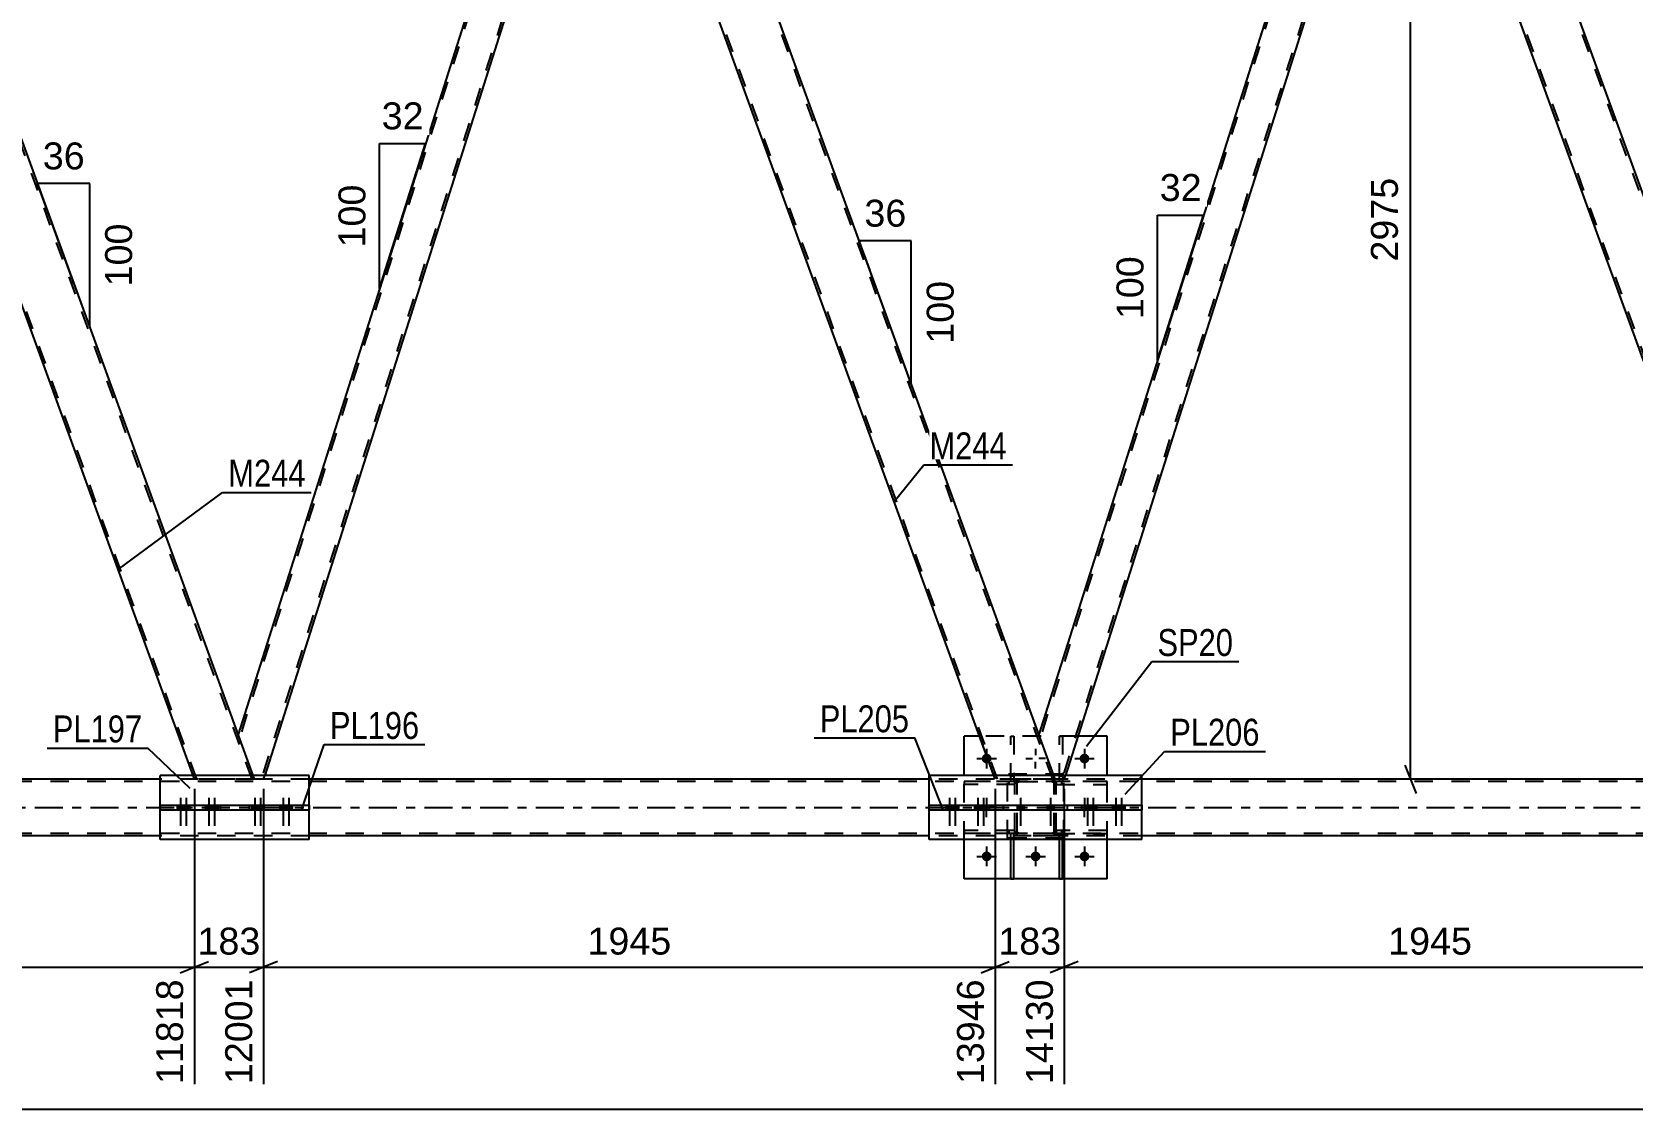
# Model space of a CAD drawing. Header units: millimetres. Extents: x -65 to 776, y -395 to 199.
# Drawn here: x 485.2 to 655.4, y -157.1 to -42.5 of the extents above; entities that cross this region are included whole.
import ezdxf

# ---------------------------------------------------------------- set-up
doc = ezdxf.new("R2010")
doc.units = ezdxf.units.MM
doc.linetypes.add('DXK_LINE_DOT2', pattern=[3.9198, 1.9599, -1.9599])
doc.linetypes.add('DXK_LINE_DOT3', pattern=[5.9187, 2.979, -0.9799, 0.9799, -0.9799])
doc.styles.add('Arial', font='ARIAL.TTF', dxfattribs={"height": 0.2})
doc.styles.add('Arial Narrow', font='ARIALN.TTF', dxfattribs={"height": 0.2})

# ---------------------------------------------------------------- blocks, each defined once
blk = doc.blocks.new('Bolt-318465366-5897 - 5841')
at = {"linetype": 'Continuous'}
for points in [[(587.23, -119.8, -1), (586.19, -119.8, -1)], [(597.63, -119.8, -1), (596.59, -119.8, -1)], [(587.23, -130.2, -1), (586.19, -130.2, -1)], [(592.43, -130.2, -1), (591.39, -130.2, -1)], [(597.63, -130.2, -1), (596.59, -130.2, -1)]]:
    blk.add_hatch(color=1, dxfattribs=at).paths.add_polyline_path(points)
at = {"color": 1, "linetype": 'Continuous'}
for p, q in [((586.71, -118.76), (586.71, -120.84)), ((591.91, -118.76), (591.91, -119.45)), ((597.11, -118.76), (597.11, -120.84)), ((585.67, -119.8), (587.75, -119.8)), ((590.87, -119.8), (591.57, -119.8)), ((591.91, -120.84), (591.91, -120.15)), ((592.95, -119.8), (592.26, -119.8)), ((596.07, -119.8), (598.15, -119.8)), ((586.71, -123.96), (586.71, -124.65)), ((597.11, -123.96), (597.11, -124.65)), ((585.67, -125), (586.37, -125)), ((586.71, -126.04), (586.71, -125.35)), ((587.75, -125), (587.06, -125)), ((596.07, -125), (596.77, -125)), ((597.11, -126.04), (597.11, -125.35)), ((598.15, -125), (597.46, -125)), ((586.71, -129.16), (586.71, -131.24)), ((591.91, -129.16), (591.91, -131.24)), ((597.11, -129.16), (597.11, -131.24)), ((585.67, -130.2), (587.75, -130.2)), ((590.87, -130.2), (592.95, -130.2)), ((596.07, -130.2), (598.15, -130.2))]:
    blk.add_line(p, q, dxfattribs=at)
blk = doc.blocks.new('Part-318465366-5995 - 5841')
at = {"color": 7, "linetype": 'DXK_LINE_DOT2'}
for p, q in [((635.82, -3), (629.44, -3)), ((629.58, -3.4), (629.44, -3)), ((673.01, -122), (629.69, -3)), ((678.88, -122), (635.57, -3)), ((635.97, -3.4), (635.82, -3)), ((672.75, -122), (672.6, -121.6)), ((679.14, -122), (672.75, -122)), ((679.14, -122), (678.99, -121.6))]:
    blk.add_line(p, q, dxfattribs=at)
at = {"color": 2, "linetype": 'Continuous'}
for p, q in [((672.6, -121.6), (629.58, -3.4)), ((678.99, -121.6), (635.97, -3.4))]:
    blk.add_line(p, q, dxfattribs=at)
blk = doc.blocks.new('Part-318465366-6020 - 5841')
at = {"color": 7, "linetype": 'DXK_LINE_DOT2'}
for p, q in [((550.69, -3), (544.3, -3)), ((544.45, -3.4), (544.3, -3)), ((587.87, -122), (544.56, -3)), ((593.75, -122), (550.43, -3)), ((550.84, -3.4), (550.69, -3)), ((587.62, -122), (587.47, -121.6)), ((594, -122), (587.62, -122)), ((594, -122), (593.86, -121.6))]:
    blk.add_line(p, q, dxfattribs=at)
at = {"color": 2, "linetype": 'Continuous'}
for p, q in [((587.47, -121.6), (544.45, -3.4)), ((593.86, -121.6), (550.84, -3.4))]:
    blk.add_line(p, q, dxfattribs=at)
blk = doc.blocks.new('Part-318465366-6025 - 5841')
at = {"color": 2, "linetype": 'Continuous'}
for p, q in [((628.36, -3.4), (592.27, -117.23)), ((631.17, -7.77), (595.08, -121.6))]:
    blk.add_line(p, q, dxfattribs=at)
at = {"color": 7, "linetype": 'DXK_LINE_DOT2'}
for p, q in [((628.74, -3), (592.4, -117.6)), ((628.49, -3), (628.36, -3.4)), ((629.44, -3), (628.49, -3)), ((629.44, -3), (631.17, -7.77)), ((631.04, -7.4), (594.7, -122)), ((594, -122), (592.27, -117.23)), ((594.95, -122), (594, -122)), ((594.95, -122), (595.08, -121.6))]:
    blk.add_line(p, q, dxfattribs=at)
blk = doc.blocks.new('Part-318465366-6211 - 5841')
at = {"color": 7, "linetype": 'DXK_LINE_DOT2'}
for p, q in [((692.96, -122.24), (29.77, -122.24)), ((514.69, -122), (498.84, -122)), ((603.2, -122), (580.6, -122)), ((692.96, -127.76), (29.77, -127.76)), ((514.69, -128), (498.84, -128)), ((603.2, -128), (580.6, -128))]:
    blk.add_line(p, q, dxfattribs=at)
at = {"color": 2, "linetype": 'Continuous'}
for p, q in [((498.84, -122), (432.94, -122)), ((580.6, -122), (514.69, -122)), ((669.11, -122), (603.2, -122)), ((498.84, -128), (432.94, -128)), ((580.6, -128), (514.69, -128)), ((669.11, -128), (603.2, -128))]:
    blk.add_line(p, q, dxfattribs=at)
at = {"color": 7, "linetype": 'DXK_LINE_DOT3'}
blk.add_line((29.77, -125), (692.96, -125), dxfattribs=at)
blk = doc.blocks.new('Part-318465366-6030 - 5841')
at = {"color": 2, "linetype": 'Continuous'}
for p, q in [((543.23, -3.4), (507.13, -117.23)), ((546.04, -7.77), (509.95, -121.6))]:
    blk.add_line(p, q, dxfattribs=at)
at = {"color": 7, "linetype": 'DXK_LINE_DOT2'}
for p, q in [((543.61, -3), (507.27, -117.6)), ((543.36, -3), (543.23, -3.4)), ((544.3, -3), (543.36, -3)), ((544.3, -3), (546.04, -7.77)), ((545.91, -7.4), (509.57, -122)), ((508.87, -122), (507.13, -117.23)), ((509.82, -122), (508.87, -122)), ((509.82, -122), (509.95, -121.6))]:
    blk.add_line(p, q, dxfattribs=at)
blk = doc.blocks.new('Part-318465366-6053 - 5841')
at = {"color": 2, "linetype": 'Continuous'}
for p, q in [((584.31, -121.6), (584.31, -117.4)), ((585.94, -117.4), (584.31, -117.4)), ((599.51, -117.4), (596.41, -117.4)), ((599.51, -121.6), (599.51, -117.4)), ((584.31, -132.6), (584.31, -128.4)), ((599.51, -132.6), (599.51, -128.4)), ((599.51, -132.6), (584.31, -132.6))]:
    blk.add_line(p, q, dxfattribs=at)
at = {"color": 7, "linetype": 'DXK_LINE_DOT2'}
for p, q in [((596.41, -117.4), (585.94, -117.4)), ((584.31, -128.4), (584.31, -121.6)), ((599.51, -128.4), (599.51, -121.6))]:
    blk.add_line(p, q, dxfattribs=at)
blk = doc.blocks.new('Part-318465366-6251 - 5841')
at = {"color": 2, "linetype": 'Continuous'}
for p, q in [((498.84, -124.76), (514.69, -124.76)), ((498.84, -124.76), (498.84, -125.24)), ((498.84, -125.24), (514.69, -125.24)), ((505.25, -125.24), (505.25, -124.76)), ((508.29, -124.76), (508.29, -125.24)), ((514.69, -124.76), (514.69, -125.24))]:
    blk.add_line(p, q, dxfattribs=at)
blk = doc.blocks.new('Part-318465366-6450 - 5841')
at = {"color": 7, "linetype": 'DXK_LINE_DOT2'}
for p, q in [((594.47, -122.24), (594.47, -117.4)), ((594.47, -117.4), (594.79, -117.4)), ((594.79, -117.4), (594.79, -122.24)), ((594.47, -121.64), (594.79, -121.64)), ((594.79, -122.24), (594.47, -122.24))]:
    blk.add_line(p, q, dxfattribs=at)
blk = doc.blocks.new('Bolt-318465366-6253 - 5841')
at = {"linetype": 'Continuous'}
for points in [[(501.37, -124.76), (500.65, -124.76), (500.65, -125.24), (501.37, -125.24)], [(501.97, -124.76), (501.25, -124.76), (501.25, -125.24), (501.97, -125.24)], [(504.38, -124.76), (503.66, -124.76), (503.66, -125.24), (504.38, -125.24)], [(504.98, -124.76), (504.26, -124.76), (504.26, -125.24), (504.98, -125.24)]]:
    blk.add_hatch(color=1, dxfattribs=at).paths.add_polyline_path(points)
at = {"color": 1, "linetype": 'Continuous'}
for p, q in [((501.01, -123.96), (501.01, -126.96)), ((501.61, -123.96), (501.61, -126.96)), ((504.02, -123.96), (504.02, -126.96)), ((504.62, -123.96), (504.62, -126.96)), ((500.65, -124.76), (500.65, -125.24)), ((501.25, -124.76), (501.25, -125.24)), ((501.37, -124.76), (501.37, -125.24)), ((501.97, -124.76), (501.97, -125.24)), ((503.66, -124.76), (503.66, -125.24)), ((504.26, -124.76), (504.26, -125.24)), ((504.38, -124.76), (504.38, -125.24)), ((504.98, -124.76), (504.98, -125.24))]:
    blk.add_line(p, q, dxfattribs=at)
blk = doc.blocks.new('Part-318465366-6435 - 5841')
at = {"color": 7, "linetype": 'DXK_LINE_DOT2'}
for p, q in [((589.71, -122.24), (584.31, -122.24)), ((584.31, -122.24), (584.31, -122.56)), ((589.11, -122.56), (589.11, -122.24)), ((589.71, -122.56), (589.71, -122.24)), ((589.71, -122.56), (584.31, -122.56))]:
    blk.add_line(p, q, dxfattribs=at)
blk = doc.blocks.new('Bolt-318465366-6252 - 5841')
at = {"linetype": 'Continuous'}
for points in [[(509.27, -124.76), (508.55, -124.76), (508.55, -125.24), (509.27, -125.24)], [(509.87, -124.76), (509.15, -124.76), (509.15, -125.24), (509.87, -125.24)], [(512.29, -124.76), (511.57, -124.76), (511.57, -125.24), (512.29, -125.24)], [(512.89, -124.76), (512.17, -124.76), (512.17, -125.24), (512.89, -125.24)]]:
    blk.add_hatch(color=1, dxfattribs=at).paths.add_polyline_path(points)
at = {"color": 1, "linetype": 'Continuous'}
for p, q in [((508.91, -123.96), (508.91, -126.96)), ((509.51, -123.96), (509.51, -126.96)), ((511.93, -123.96), (511.93, -126.96)), ((512.53, -123.96), (512.53, -126.96)), ((508.55, -124.76), (508.55, -125.24)), ((509.15, -124.76), (509.15, -125.24)), ((509.27, -124.76), (509.27, -125.24)), ((509.87, -124.76), (509.87, -125.24)), ((511.57, -124.76), (511.57, -125.24)), ((512.17, -124.76), (512.17, -125.24)), ((512.29, -124.76), (512.29, -125.24)), ((512.89, -124.76), (512.89, -125.24))]:
    blk.add_line(p, q, dxfattribs=at)
blk = doc.blocks.new('Part-318465366-6258 - 5841')
at = {"color": 2, "linetype": 'Continuous'}
for p, q in [((603.2, -121.6), (580.6, -121.6)), ((580.6, -124.76), (580.6, -121.6)), ((603.2, -124.76), (603.2, -121.6)), ((580.6, -128.4), (580.6, -125.24)), ((603.2, -128.4), (603.2, -125.24)), ((603.2, -128.4), (580.6, -128.4))]:
    blk.add_line(p, q, dxfattribs=at)
at = {"color": 7, "linetype": 'DXK_LINE_DOT2'}
for p, q in [((580.6, -125.24), (580.6, -124.76)), ((603.2, -125.24), (603.2, -124.76))]:
    blk.add_line(p, q, dxfattribs=at)
blk = doc.blocks.new('Part-318465366-6263 - 5841')
at = {"color": 2, "linetype": 'Continuous'}
for p, q in [((580.6, -124.76), (603.2, -124.76)), ((580.6, -124.76), (580.6, -125.24)), ((580.6, -125.24), (603.2, -125.24)), ((587.01, -125.24), (587.01, -124.76)), ((588.5, -125.24), (588.5, -124.76)), ((595.3, -125.24), (595.3, -124.76)), ((596.8, -124.76), (596.8, -125.24)), ((603.2, -124.76), (603.2, -125.24))]:
    blk.add_line(p, q, dxfattribs=at)
blk = doc.blocks.new('Bolt-318465366-6317 - 5841')
at = {"linetype": 'Continuous'}
for points in [[(597.78, -124.76), (597.06, -124.76), (597.06, -125.24), (597.78, -125.24)], [(598.38, -124.76), (597.66, -124.76), (597.66, -125.24), (598.38, -125.24)], [(600.8, -124.76), (600.08, -124.76), (600.08, -125.24), (600.8, -125.24)], [(601.4, -124.76), (600.68, -124.76), (600.68, -125.24), (601.4, -125.24)]]:
    blk.add_hatch(color=1, dxfattribs=at).paths.add_polyline_path(points)
at = {"color": 1, "linetype": 'Continuous'}
for p, q in [((597.42, -123.96), (597.42, -126.96)), ((598.02, -123.96), (598.02, -126.96)), ((600.44, -123.96), (600.44, -126.96)), ((601.04, -123.96), (601.04, -126.96)), ((597.06, -124.76), (597.06, -125.24)), ((597.66, -124.76), (597.66, -125.24)), ((597.78, -124.76), (597.78, -125.24)), ((598.38, -124.76), (598.38, -125.24)), ((600.08, -124.76), (600.08, -125.24)), ((600.68, -124.76), (600.68, -125.24)), ((600.8, -124.76), (600.8, -125.24)), ((601.4, -124.76), (601.4, -125.24))]:
    blk.add_line(p, q, dxfattribs=at)
blk = doc.blocks.new('Bolt-318465366-6318 - 5841')
at = {"linetype": 'Continuous'}
for points in [[(590.66, -124.76), (589.94, -124.76), (589.94, -125.24), (590.66, -125.24)], [(590.66, -124.76), (589.94, -124.76), (589.94, -125.24), (590.66, -125.24)], [(593.86, -124.76), (593.14, -124.76), (593.14, -125.24), (593.86, -125.24)], [(593.86, -124.76), (593.14, -124.76), (593.14, -125.24), (593.86, -125.24)]]:
    blk.add_hatch(color=1, dxfattribs=at).paths.add_polyline_path(points)
at = {"color": 1, "linetype": 'Continuous'}
for p, q in [((590.3, -123.96), (590.3, -126.96)), ((590.3, -123.96), (590.3, -126.96)), ((593.5, -123.96), (593.5, -126.96)), ((593.5, -123.96), (593.5, -126.96)), ((589.94, -124.76), (589.94, -125.24)), ((589.94, -124.76), (589.94, -125.24)), ((590.66, -124.76), (590.66, -125.24)), ((590.66, -124.76), (590.66, -125.24)), ((593.14, -124.76), (593.14, -125.24)), ((593.14, -124.76), (593.14, -125.24)), ((593.86, -124.76), (593.86, -125.24)), ((593.86, -124.76), (593.86, -125.24))]:
    blk.add_line(p, q, dxfattribs=at)
blk = doc.blocks.new('Bolt-318465366-6319 - 5841')
at = {"linetype": 'Continuous'}
for points in [[(583.12, -124.76), (582.4, -124.76), (582.4, -125.24), (583.12, -125.24)], [(583.73, -124.76), (583.01, -124.76), (583.01, -125.24), (583.73, -125.24)], [(586.14, -124.76), (585.42, -124.76), (585.42, -125.24), (586.14, -125.24)], [(586.74, -124.76), (586.02, -124.76), (586.02, -125.24), (586.74, -125.24)]]:
    blk.add_hatch(color=1, dxfattribs=at).paths.add_polyline_path(points)
at = {"color": 1, "linetype": 'Continuous'}
for p, q in [((582.76, -123.96), (582.76, -126.96)), ((583.37, -123.96), (583.37, -126.96)), ((585.78, -123.96), (585.78, -126.96)), ((586.38, -123.96), (586.38, -126.96)), ((582.4, -124.76), (582.4, -125.24)), ((583.01, -124.76), (583.01, -125.24)), ((583.12, -124.76), (583.12, -125.24)), ((583.73, -124.76), (583.73, -125.24)), ((585.42, -124.76), (585.42, -125.24)), ((586.02, -124.76), (586.02, -125.24)), ((586.14, -124.76), (586.14, -125.24)), ((586.74, -124.76), (586.74, -125.24))]:
    blk.add_line(p, q, dxfattribs=at)
blk = doc.blocks.new('Part-318465366-6446 - 5841')
at = {"color": 7, "linetype": 'DXK_LINE_DOT2'}
for p, q in [((599.51, -127.44), (594.11, -127.44)), ((594.11, -127.44), (594.11, -127.76)), ((594.71, -127.76), (594.71, -127.44)), ((599.51, -127.76), (599.51, -127.44)), ((594.11, -127.76), (599.51, -127.76))]:
    blk.add_line(p, q, dxfattribs=at)
blk = doc.blocks.new('Part-318465366-6448 - 5841')
at = {"color": 7, "linetype": 'DXK_LINE_DOT2'}
for p, q in [((594.79, -127.76), (594.47, -127.76)), ((594.47, -128.4), (594.47, -127.76)), ((594.47, -128.36), (594.79, -128.36)), ((594.79, -128.4), (594.79, -127.76))]:
    blk.add_line(p, q, dxfattribs=at)
at = {"color": 2, "linetype": 'Continuous'}
for p, q in [((594.47, -132.6), (594.47, -128.4)), ((594.79, -132.6), (594.79, -128.4)), ((594.47, -132.6), (594.79, -132.6))]:
    blk.add_line(p, q, dxfattribs=at)
blk = doc.blocks.new('Part-318465366-6434 - 5841')
at = {"color": 7, "linetype": 'DXK_LINE_DOT2'}
for p, q in [((589.71, -127.44), (584.31, -127.44)), ((584.31, -127.44), (584.31, -127.76)), ((589.11, -127.76), (589.11, -127.44)), ((589.71, -127.76), (589.71, -127.44)), ((589.71, -127.76), (584.31, -127.76))]:
    blk.add_line(p, q, dxfattribs=at)
blk = doc.blocks.new('Part-318465366-6447 - 5841')
at = {"color": 7, "linetype": 'DXK_LINE_DOT2'}
for p, q in [((599.51, -122.24), (594.11, -122.24)), ((594.11, -122.24), (594.11, -122.56)), ((594.71, -122.56), (594.71, -122.24)), ((599.51, -122.56), (599.51, -122.24)), ((594.11, -122.56), (599.51, -122.56))]:
    blk.add_line(p, q, dxfattribs=at)
blk = doc.blocks.new('Part-318465366-6463 - 5841')
at = {"color": 7, "linetype": 'DXK_LINE_DOT2'}
for p, q in [((594.91, -121.47), (588.91, -121.47)), ((588.91, -128.27), (588.91, -121.47)), ((594.91, -128.27), (594.91, -121.47)), ((594.91, -128.27), (588.91, -128.27))]:
    blk.add_line(p, q, dxfattribs=at)
blk = doc.blocks.new('Part-318465366-6464 - 5841')
at = {"color": 7, "linetype": 'DXK_LINE_DOT2'}
for p, q in [((589.71, -122.48), (589.75, -122.3)), ((589.75, -122.3), (589.71, -122.48)), ((589.71, -127.52), (589.71, -122.48)), ((589.95, -122.48), (589.97, -122.39)), ((589.95, -127.52), (589.95, -122.48)), ((589.97, -122.39), (590.02, -122.31)), ((590.01, -122.04), (590.19, -122)), ((590.19, -122), (590.01, -122.04)), ((590.02, -122.31), (590.1, -122.26)), ((590.1, -122.26), (590.19, -122.24)), ((593.63, -122), (590.19, -122)), ((590.19, -122.24), (593.63, -122.24)), ((593.63, -122), (593.82, -122.04)), ((593.82, -122.04), (593.63, -122)), ((593.63, -122.24), (593.73, -122.26)), ((593.73, -122.26), (593.8, -122.31)), ((593.8, -122.31), (593.86, -122.39)), ((593.86, -122.39), (593.87, -122.48)), ((593.87, -127.52), (593.87, -122.48)), ((594.08, -122.3), (594.11, -122.48)), ((594.11, -122.48), (594.08, -122.3)), ((594.11, -127.52), (594.11, -122.48)), ((589.75, -127.7), (589.71, -127.52)), ((589.71, -127.52), (589.75, -127.7)), ((589.97, -127.61), (589.95, -127.52)), ((590.02, -127.69), (589.97, -127.61)), ((593.86, -127.61), (593.8, -127.69)), ((593.87, -127.52), (593.86, -127.61)), ((594.11, -127.52), (594.08, -127.7)), ((594.08, -127.7), (594.11, -127.52)), ((590.19, -128), (590.01, -127.96)), ((590.01, -127.96), (590.19, -128)), ((590.1, -127.74), (590.02, -127.69)), ((590.19, -127.76), (590.1, -127.74)), ((593.63, -127.76), (590.19, -127.76)), ((593.63, -128), (590.19, -128)), ((593.73, -127.74), (593.63, -127.76)), ((593.82, -127.96), (593.63, -128)), ((593.63, -128), (593.82, -127.96)), ((593.8, -127.69), (593.73, -127.74))]:
    blk.add_line(p, q, dxfattribs=at)
at = {"color": 7, "linetype": 'DXK_LINE_DOT3'}
blk.add_line((591.91, -125), (591.91, -125), dxfattribs=at)
at = {"color": 7, "linetype": 'DXK_LINE_DOT2'}
for centre, start, end in [((590.19, -122.48), 112.5001, 157.5001), ((590.19, -122.48), 112.5001, 157.5001), ((593.63, -122.48), 22.5001, 67.5001), ((593.63, -122.48), 22.5001, 67.5001), ((590.19, -127.52), 202.5001, 247.5001), ((590.19, -127.52), 202.5001, 247.5001), ((593.63, -127.52), 292.5001, 337.5001), ((593.63, -127.52), 292.5001, 337.5001)]:
    blk.add_arc(centre, 0.48, start, end, dxfattribs=at)
blk = doc.blocks.new('Part-318465366-6475 - 5841')
at = {"color": 2, "linetype": 'Continuous'}
for p, q in [((514.69, -121.6), (498.84, -121.6)), ((498.84, -124.76), (498.84, -121.6)), ((514.69, -124.76), (514.69, -121.6)), ((498.84, -128.4), (498.84, -125.24)), ((514.69, -128.4), (514.69, -125.24)), ((514.69, -128.4), (498.84, -128.4))]:
    blk.add_line(p, q, dxfattribs=at)
at = {"color": 7, "linetype": 'DXK_LINE_DOT2'}
for p, q in [((498.84, -125.24), (498.84, -124.76)), ((514.69, -125.24), (514.69, -124.76))]:
    blk.add_line(p, q, dxfattribs=at)
blk = doc.blocks.new('Part-318465366-6478 - 5841')
at = {"color": 7, "linetype": 'DXK_LINE_DOT2'}
for p, q in [((589.59, -127.76), (589.27, -127.76)), ((589.27, -128.4), (589.27, -127.76)), ((589.27, -128.36), (589.59, -128.36)), ((589.59, -128.4), (589.59, -127.76))]:
    blk.add_line(p, q, dxfattribs=at)
at = {"color": 2, "linetype": 'Continuous'}
for p, q in [((589.27, -132.6), (589.27, -128.4)), ((589.59, -132.6), (589.59, -128.4)), ((589.27, -132.6), (589.59, -132.6))]:
    blk.add_line(p, q, dxfattribs=at)
blk = doc.blocks.new('Part-318465366-6480 - 5841')
at = {"color": 7, "linetype": 'DXK_LINE_DOT2'}
for p, q in [((589.27, -122.24), (589.27, -117.4)), ((589.27, -117.4), (589.59, -117.4)), ((589.59, -117.4), (589.59, -122.24)), ((589.27, -121.64), (589.59, -121.64)), ((589.59, -122.24), (589.27, -122.24))]:
    blk.add_line(p, q, dxfattribs=at)
blk = doc.blocks.new('Part-318465366-6510 - 5841')
at = {"color": 7, "linetype": 'DXK_LINE_DOT2'}
for p, q in [((465.56, -3), (459.17, -3)), ((459.32, -3.4), (459.17, -3)), ((502.74, -122), (459.43, -3)), ((508.61, -122), (465.3, -3)), ((465.7, -3.4), (465.56, -3)), ((502.48, -122), (502.34, -121.6)), ((508.87, -122), (502.48, -122)), ((508.87, -122), (508.72, -121.6))]:
    blk.add_line(p, q, dxfattribs=at)
at = {"color": 2, "linetype": 'Continuous'}
for p, q in [((502.34, -121.6), (459.32, -3.4)), ((508.72, -121.6), (465.7, -3.4))]:
    blk.add_line(p, q, dxfattribs=at)
blk = doc.blocks.new('StraightDimension-318465366-6585 - 5841')
at = {"color": 7, "linetype": 'Continuous'}
for p, q in [((587.62, -123), (587.62, -154.41)), ((594.95, -123), (594.95, -154.41)), ((586.12, -142.59), (589.12, -141.39)), ((587.62, -141.99), (594.95, -141.99)), ((596.45, -141.39), (593.45, -142.59))]:
    blk.add_line(p, q, dxfattribs=at)
at = {"color": 0}
blk.add_wipeout([(595.22, -141.24), (595.22, -137.04), (587.35, -137.04), (587.35, -141.24)], dxfattribs=at)
at = {"color": 0, "linetype": 'Continuous'}
blk.add_wipeout([(594.35, -142.69), (590.15, -142.69), (590.15, -155.01), (594.35, -155.01)], dxfattribs=at)
at = {"color": 3, "style": 'Arial'}
blk.add_text('183', height=2.865, dxfattribs=at).set_placement((587.95, -140.64))
at = {"color": 3, "linetype": 'Continuous', "style": 'Arial'}
blk.add_text('14130', height=2.865, rotation=90.0002, dxfattribs=at).set_placement((593.75, -154.41))
blk = doc.blocks.new('AngleDimension-318465366-7875 - 5841')
at = {"color": 7, "linetype": 'Continuous'}
for p, q in [((489.71, -69.37), (485.81, -58.65)), ((491.35, -58.65), (485.81, -58.65)), ((491.35, -73.87), (485.81, -58.65)), ((491.35, -73.87), (491.35, -58.65))]:
    blk.add_line(p, q, dxfattribs=at)
at = {"color": 0}
for points in [[(491.4, -57.75), (491.4, -53.55), (485.76, -53.55), (485.76, -57.75)], [(496.45, -62.32), (492.25, -62.32), (492.25, -70.19), (496.45, -70.19)]]:
    blk.add_wipeout(points, dxfattribs=at)
at = {"color": 3, "style": 'Arial'}
blk.add_text('36', height=2.865, dxfattribs=at).set_placement((486.36, -57.15))
blk.add_text('100', height=2.865, rotation=90.0002, dxfattribs=at).set_placement((495.85, -69.59))
blk = doc.blocks.new('AngleDimension-318465366-6986 - 5841')
at = {"color": 7, "linetype": 'Continuous'}
for p, q in [((574.32, -67.91), (573.16, -64.74)), ((578.7, -64.74), (573.16, -64.74)), ((578.7, -79.96), (573.16, -64.74)), ((578.7, -79.96), (578.7, -64.74))]:
    blk.add_line(p, q, dxfattribs=at)
at = {"color": 0}
for points in [[(578.76, -63.84), (578.76, -59.64), (573.11, -59.64), (573.11, -63.84)], [(583.8, -68.42), (579.6, -68.42), (579.6, -76.29), (583.8, -76.29)]]:
    blk.add_wipeout(points, dxfattribs=at)
at = {"color": 3, "style": 'Arial'}
blk.add_text('36', height=2.865, dxfattribs=at).set_placement((573.71, -63.24))
blk.add_text('100', height=2.865, rotation=90.0002, dxfattribs=at).set_placement((583.2, -75.69))
blk = doc.blocks.new('StraightDimension-318465366-7067 - 5841')
at = {"color": 7, "linetype": 'Continuous'}
blk.add_line((-0.64, -157.06), (705.86, -157.06), dxfattribs=at)
blk = doc.blocks.new('StraightDimension-318465366-6633 - 5841')
at = {"color": 7, "linetype": 'Continuous'}
for p, q in [((502.48, -123), (502.48, -154.41)), ((509.82, -123), (509.82, -154.41)), ((500.98, -142.59), (503.98, -141.39)), ((502.48, -141.99), (509.82, -141.99)), ((511.32, -141.39), (508.32, -142.59))]:
    blk.add_line(p, q, dxfattribs=at)
at = {"color": 0}
blk.add_wipeout([(510.09, -141.24), (510.09, -137.04), (502.21, -137.04), (502.21, -141.24)], dxfattribs=at)
at = {"color": 0, "linetype": 'Continuous'}
blk.add_wipeout([(509.22, -142.69), (505.02, -142.69), (505.02, -155.01), (509.22, -155.01)], dxfattribs=at)
at = {"color": 3, "style": 'Arial'}
blk.add_text('183', height=2.865, dxfattribs=at).set_placement((502.81, -140.64))
at = {"color": 3, "linetype": 'Continuous', "style": 'Arial'}
blk.add_text('12001', height=2.865, rotation=90.0002, dxfattribs=at).set_placement((508.62, -154.41))
blk = doc.blocks.new('AngleDimension-318465366-7319 - 5841')
at = {"color": 7, "linetype": 'Continuous'}
for p, q in [((604.88, -62.01), (609.78, -62.01)), ((604.88, -77.45), (609.78, -62.01)), ((604.88, -77.45), (604.88, -62.01)), ((607.53, -69.1), (609.78, -62.01))]:
    blk.add_line(p, q, dxfattribs=at)
at = {"color": 0}
for points in [[(610.15, -61.11), (610.15, -56.91), (604.51, -56.91), (604.51, -61.11)], [(603.98, -65.8), (599.78, -65.8), (599.78, -73.67), (603.98, -73.67)]]:
    blk.add_wipeout(points, dxfattribs=at)
at = {"color": 3, "style": 'Arial'}
blk.add_text('32', height=2.865, dxfattribs=at).set_placement((605.11, -60.51))
blk.add_text('100', height=2.865, rotation=90.0002, dxfattribs=at).set_placement((603.38, -73.07))
blk = doc.blocks.new('StraightDimension-318465366-7853 - 5841')
at = {"color": 7, "linetype": 'Continuous'}
for p, q in [((632.38, -4.5), (631.18, -1.5)), ((649.76, -3), (628.93, -3)), ((631.78, -122), (631.78, -3)), ((631.18, -120.5), (632.38, -123.5)), ((649.76, -122), (628.93, -122))]:
    blk.add_line(p, q, dxfattribs=at)
at = {"color": 0}
blk.add_wipeout([(631.03, -57.45), (626.83, -57.45), (626.83, -67.55), (631.03, -67.55)], dxfattribs=at)
at = {"color": 3, "style": 'Arial'}
blk.add_text('2975', height=2.865, rotation=90.0002, dxfattribs=at).set_placement((630.43, -66.95))
blk = doc.blocks.new('StraightDimension-318465366-6561 - 5841')
at = {"color": 7, "linetype": 'Continuous'}
for p, q in [((594.95, -123), (594.95, -154.41)), ((672.75, -123), (672.75, -154.41)), ((596.45, -141.39), (593.45, -142.59)), ((594.95, -141.99), (672.75, -141.99)), ((671.25, -142.59), (674.25, -141.39))]:
    blk.add_line(p, q, dxfattribs=at)
at = {"color": 0}
blk.add_wipeout([(638.9, -141.24), (638.9, -137.04), (628.8, -137.04), (628.8, -141.24)], dxfattribs=at)
at = {"color": 0, "linetype": 'Continuous'}
blk.add_wipeout([(672.15, -142.69), (667.95, -142.69), (667.95, -155.01), (672.15, -155.01)], dxfattribs=at)
at = {"color": 3, "style": 'Arial'}
blk.add_text('1945', height=2.865, dxfattribs=at).set_placement((629.4, -140.64))
at = {"color": 3, "linetype": 'Continuous', "style": 'Arial'}
blk.add_text('16075', height=2.865, rotation=90.0002, dxfattribs=at).set_placement((671.55, -154.41))
blk = doc.blocks.new('StraightDimension-318465366-6609 - 5841')
at = {"color": 7, "linetype": 'Continuous'}
for p, q in [((509.82, -123), (509.82, -154.41)), ((587.62, -123), (587.62, -154.41)), ((511.32, -141.39), (508.32, -142.59)), ((509.82, -141.99), (587.62, -141.99)), ((586.12, -142.59), (589.12, -141.39))]:
    blk.add_line(p, q, dxfattribs=at)
at = {"color": 0}
blk.add_wipeout([(553.76, -141.24), (553.76, -137.04), (543.67, -137.04), (543.67, -141.24)], dxfattribs=at)
at = {"color": 0, "linetype": 'Continuous'}
blk.add_wipeout([(587.02, -142.69), (582.82, -142.69), (582.82, -155.01), (587.02, -155.01)], dxfattribs=at)
at = {"color": 3, "style": 'Arial'}
blk.add_text('1945', height=2.865, dxfattribs=at).set_placement((544.27, -140.64))
at = {"color": 3, "linetype": 'Continuous', "style": 'Arial'}
blk.add_text('13946', height=2.865, rotation=90.0002, dxfattribs=at).set_placement((586.42, -154.41))
blk = doc.blocks.new('StraightDimension-318465366-6657 - 5841')
at = {"color": 7, "linetype": 'Continuous'}
for p, q in [((424.68, -123), (424.68, -152.19)), ((502.48, -123), (502.48, -154.41)), ((426.18, -141.39), (423.18, -142.59)), ((424.68, -141.99), (502.48, -141.99)), ((500.98, -142.59), (503.98, -141.39))]:
    blk.add_line(p, q, dxfattribs=at)
at = {"color": 0}
blk.add_wipeout([(468.63, -141.24), (468.63, -137.04), (458.54, -137.04), (458.54, -141.24)], dxfattribs=at)
at = {"color": 0, "linetype": 'Continuous'}
blk.add_wipeout([(501.88, -142.69), (497.68, -142.69), (497.68, -155.01), (501.88, -155.01)], dxfattribs=at)
at = {"color": 3, "style": 'Arial'}
blk.add_text('1945', height=2.865, dxfattribs=at).set_placement((459.14, -140.64))
at = {"color": 3, "linetype": 'Continuous', "style": 'Arial'}
blk.add_text('11818', height=2.865, rotation=90.0002, dxfattribs=at).set_placement((501.28, -154.41))
blk = doc.blocks.new('AngleDimension-318465366-7288 - 5841')
at = {"color": 7, "linetype": 'Continuous'}
for p, q in [((522.16, -54.39), (527.06, -54.39)), ((522.16, -69.83), (527.06, -54.39)), ((522.16, -69.83), (522.16, -54.39)), ((522.6, -68.47), (527.06, -54.39))]:
    blk.add_line(p, q, dxfattribs=at)
at = {"color": 0}
for points in [[(527.44, -53.49), (527.44, -49.29), (521.79, -49.29), (521.79, -53.49)], [(521.26, -58.17), (517.06, -58.17), (517.06, -66.05), (521.26, -66.05)]]:
    blk.add_wipeout(points, dxfattribs=at)
at = {"color": 3, "style": 'Arial'}
blk.add_text('32', height=2.865, dxfattribs=at).set_placement((522.39, -52.89))
blk.add_text('100', height=2.865, rotation=90.0002, dxfattribs=at).set_placement((520.66, -65.45))
blk = doc.blocks.new('Mark-318465366-6471 - 5841')
at = {"color": 0}
blk.add_wipeout([(496.94, -118.08), (496.94, -115.08), (487.43, -115.08), (487.43, -118.08)], dxfattribs=at)
blk.add_wipeout([(496.94, -118.08), (496.94, -115.08), (487.43, -115.08), (487.43, -118.08)], dxfattribs=at)
at = {"color": 30, "linetype": 'Continuous'}
for p in [(486.83, -118.68), (502.02, -122.97)]:
    blk.add_line(p, (497.54, -118.68), dxfattribs=at)
at = {"color": 3, "style": 'Arial Narrow'}
blk.add_text('PL197', height=2.863, dxfattribs=at).set_placement((487.43, -118.08))
blk = doc.blocks.new('Mark-318465366-6016 - 5841')
at = {"color": 0}
blk.add_wipeout([(588.85, -87.98), (588.85, -84.98), (580.63, -84.98), (580.63, -87.98)], dxfattribs=at)
blk.add_wipeout([(588.85, -87.98), (588.85, -84.98), (580.63, -84.98), (580.63, -87.98)], dxfattribs=at)
at = {"color": 30, "linetype": 'Continuous'}
for p, q in [((576.86, -92.45), (580.03, -88.58)), ((580.03, -88.58), (589.45, -88.58))]:
    blk.add_line(p, q, dxfattribs=at)
at = {"color": 3, "style": 'Arial Narrow'}
blk.add_text('M244', height=2.863, dxfattribs=at).set_placement((580.63, -87.98))
blk = doc.blocks.new('Mark-318465366-6247 - 5841')
at = {"color": 0}
blk.add_wipeout([(526.39, -117.71), (526.39, -114.71), (516.89, -114.71), (516.89, -117.71)], dxfattribs=at)
blk.add_wipeout([(526.39, -117.71), (526.39, -114.71), (516.89, -114.71), (516.89, -117.71)], dxfattribs=at)
at = {"color": 30, "linetype": 'Continuous'}
for p, q in [((513.89, -125.18), (516.29, -118.31)), ((516.29, -118.31), (526.99, -118.31))]:
    blk.add_line(p, q, dxfattribs=at)
at = {"color": 3, "style": 'Arial Narrow'}
blk.add_text('PL196', height=2.863, dxfattribs=at).set_placement((516.89, -117.71))
blk = doc.blocks.new('Mark-318465366-6049 - 5841')
at = {"color": 0}
blk.add_wipeout([(612.91, -108.89), (612.91, -105.89), (604.87, -105.89), (604.87, -108.89)], dxfattribs=at)
blk.add_wipeout([(612.91, -108.89), (612.91, -105.89), (604.87, -105.89), (604.87, -108.89)], dxfattribs=at)
at = {"color": 30, "linetype": 'Continuous'}
for p, q in [((597.33, -118.49), (604.27, -109.49)), ((604.27, -109.49), (613.51, -109.49))]:
    blk.add_line(p, q, dxfattribs=at)
at = {"color": 3, "style": 'Arial Narrow'}
blk.add_text('SP20', height=2.863, dxfattribs=at).set_placement((604.87, -108.89))
blk = doc.blocks.new('Mark-318465366-6254 - 5841')
at = {"color": 0}
blk.add_wipeout([(615.74, -118.43), (615.74, -115.43), (606.23, -115.43), (606.23, -118.43)], dxfattribs=at)
blk.add_wipeout([(615.74, -118.43), (615.74, -115.43), (606.23, -115.43), (606.23, -118.43)], dxfattribs=at)
at = {"color": 30, "linetype": 'Continuous'}
for p, q in [((601.43, -123.6), (605.63, -119.03)), ((605.63, -119.03), (616.34, -119.03))]:
    blk.add_line(p, q, dxfattribs=at)
at = {"color": 3, "style": 'Arial Narrow'}
blk.add_text('PL206', height=2.863, dxfattribs=at).set_placement((606.23, -118.43))
blk = doc.blocks.new('Mark-318465366-6259 - 5841')
at = {"color": 0}
blk.add_wipeout([(578.48, -117), (578.48, -114), (568.97, -114), (568.97, -117)], dxfattribs=at)
blk.add_wipeout([(578.48, -117), (578.48, -114), (568.97, -114), (568.97, -117)], dxfattribs=at)
at = {"color": 30, "linetype": 'Continuous'}
for p in [(568.37, -117.6), (582.1, -125.24)]:
    blk.add_line(p, (579.08, -117.6), dxfattribs=at)
at = {"color": 3, "style": 'Arial Narrow'}
blk.add_text('PL205', height=2.863, dxfattribs=at).set_placement((568.97, -117))
blk = doc.blocks.new('Mark-318465366-6506 - 5841')
at = {"color": 0}
blk.add_wipeout([(514.3, -90.89), (514.3, -87.89), (506.08, -87.89), (506.08, -90.89)], dxfattribs=at)
blk.add_wipeout([(514.3, -90.89), (514.3, -87.89), (506.08, -87.89), (506.08, -90.89)], dxfattribs=at)
at = {"color": 30, "linetype": 'Continuous'}
for p, q in [((494.36, -99.68), (505.48, -91.49)), ((505.48, -91.49), (514.9, -91.49))]:
    blk.add_line(p, q, dxfattribs=at)
at = {"color": 3, "style": 'Arial Narrow'}
blk.add_text('M244', height=2.863, dxfattribs=at).set_placement((506.08, -90.89))

msp = doc.modelspace()

# ---------------------------------------------------------------- block references
for name in ['Part-318465366-6510 - 5841', 'Part-318465366-6030 - 5841', 'Part-318465366-6020 - 5841', 'Part-318465366-6025 - 5841', 'Part-318465366-5995 - 5841', 'Part-318465366-6053 - 5841', 'Part-318465366-6480 - 5841', 'Part-318465366-6450 - 5841', 'Bolt-318465366-5897 - 5841', 'Part-318465366-6211 - 5841', 'Part-318465366-6475 - 5841', 'Part-318465366-6258 - 5841', 'Part-318465366-6435 - 5841', 'Part-318465366-6463 - 5841', 'Part-318465366-6464 - 5841', 'Part-318465366-6447 - 5841', 'Bolt-318465366-6253 - 5841', 'Bolt-318465366-6252 - 5841', 'Bolt-318465366-6319 - 5841', 'Bolt-318465366-6318 - 5841', 'Bolt-318465366-6317 - 5841', 'Part-318465366-6251 - 5841', 'Part-318465366-6263 - 5841', 'Part-318465366-6434 - 5841', 'Part-318465366-6446 - 5841', 'Part-318465366-6478 - 5841', 'Part-318465366-6448 - 5841']:
    msp.add_blockref(name, (0, 0))

# ---------------------------------------------------------------- next in the draw order: block references
for name in ['AngleDimension-318465366-7875 - 5841', 'AngleDimension-318465366-6986 - 5841', 'StraightDimension-318465366-6585 - 5841']:
    msp.add_blockref(name, (0, 0))

# ---------------------------------------------------------------- next in the draw order: block references
msp.add_blockref('StraightDimension-318465366-7067 - 5841', (0, 0))

# ---------------------------------------------------------------- next in the draw order: block references
for name in ['StraightDimension-318465366-7853 - 5841', 'AngleDimension-318465366-7288 - 5841', 'AngleDimension-318465366-7319 - 5841', 'Mark-318465366-6016 - 5841', 'Mark-318465366-6506 - 5841', 'Mark-318465366-6049 - 5841', 'StraightDimension-318465366-6633 - 5841']:
    msp.add_blockref(name, (0, 0))

# ---------------------------------------------------------------- next in the draw order: block references
for name in ['StraightDimension-318465366-6657 - 5841', 'StraightDimension-318465366-6609 - 5841', 'StraightDimension-318465366-6561 - 5841']:
    msp.add_blockref(name, (0, 0))

# ---------------------------------------------------------------- next in the draw order: block references
for name in ['Mark-318465366-6259 - 5841', 'Mark-318465366-6471 - 5841', 'Mark-318465366-6247 - 5841', 'Mark-318465366-6254 - 5841']:
    msp.add_blockref(name, (0, 0))

doc.saveas('drawing.dxf')
